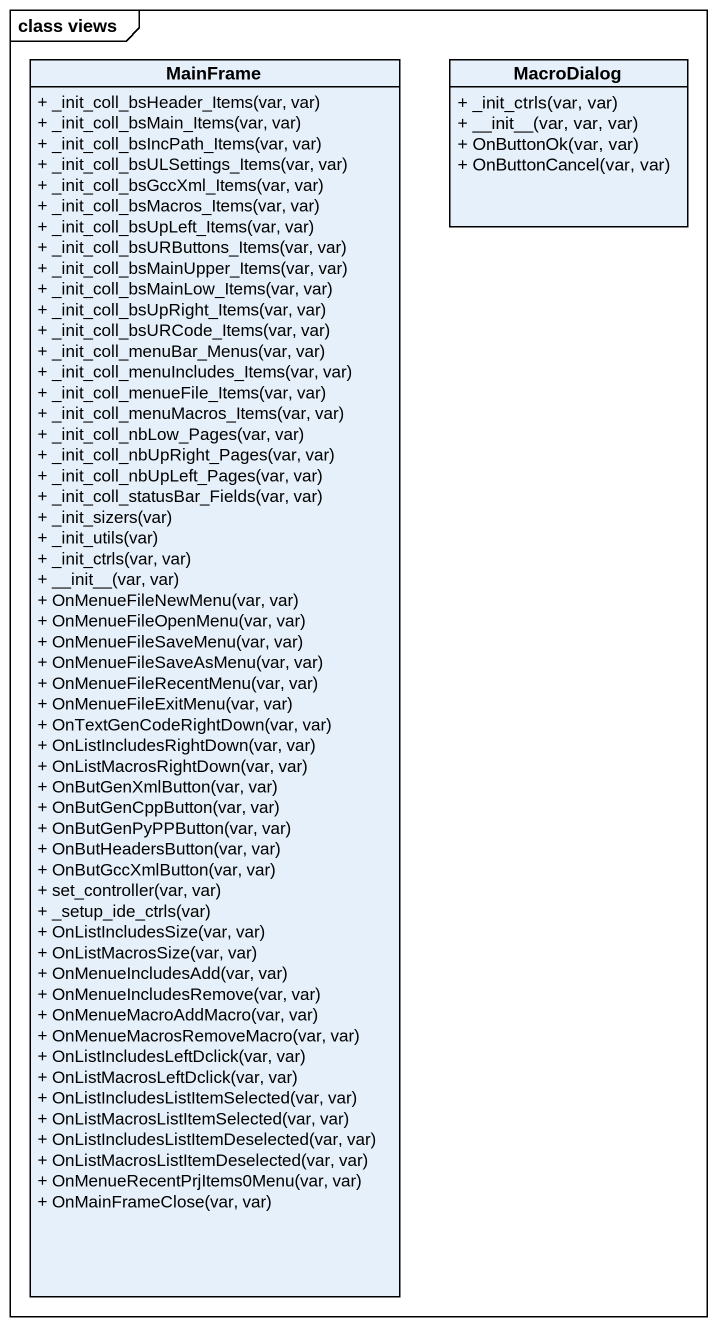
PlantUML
@startuml
mainframe class views
hide circle
hide empty members
skinparam classAttributeIconSize 0
class "MainFrame" as MainFrame_ {
  + _init_coll_bsHeader_Items(var, var)
  + _init_coll_bsMain_Items(var, var)
  + _init_coll_bsIncPath_Items(var, var)
  + _init_coll_bsULSettings_Items(var, var)
  + _init_coll_bsGccXml_Items(var, var)
  + _init_coll_bsMacros_Items(var, var)
  + _init_coll_bsUpLeft_Items(var, var)
  + _init_coll_bsURButtons_Items(var, var)
  + _init_coll_bsMainUpper_Items(var, var)
  + _init_coll_bsMainLow_Items(var, var)
  + _init_coll_bsUpRight_Items(var, var)
  + _init_coll_bsURCode_Items(var, var)
  + _init_coll_menuBar_Menus(var, var)
  + _init_coll_menuIncludes_Items(var, var)
  + _init_coll_menueFile_Items(var, var)
  + _init_coll_menuMacros_Items(var, var)
  + _init_coll_nbLow_Pages(var, var)
  + _init_coll_nbUpRight_Pages(var, var)
  + _init_coll_nbUpLeft_Pages(var, var)
  + _init_coll_statusBar_Fields(var, var)
  + _init_sizers(var)
  + _init_utils(var)
  + _init_ctrls(var, var)
  + ~__init~__(var, var)
  + OnMenueFileNewMenu(var, var)
  + OnMenueFileOpenMenu(var, var)
  + OnMenueFileSaveMenu(var, var)
  + OnMenueFileSaveAsMenu(var, var)
  + OnMenueFileRecentMenu(var, var)
  + OnMenueFileExitMenu(var, var)
  + OnTextGenCodeRightDown(var, var)
  + OnListIncludesRightDown(var, var)
  + OnListMacrosRightDown(var, var)
  + OnButGenXmlButton(var, var)
  + OnButGenCppButton(var, var)
  + OnButGenPyPPButton(var, var)
  + OnButHeadersButton(var, var)
  + OnButGccXmlButton(var, var)
  + set_controller(var, var)
  + _setup_ide_ctrls(var)
  + OnListIncludesSize(var, var)
  + OnListMacrosSize(var, var)
  + OnMenueIncludesAdd(var, var)
  + OnMenueIncludesRemove(var, var)
  + OnMenueMacroAddMacro(var, var)
  + OnMenueMacrosRemoveMacro(var, var)
  + OnListIncludesLeftDclick(var, var)
  + OnListMacrosLeftDclick(var, var)
  + OnListIncludesListItemSelected(var, var)
  + OnListMacrosListItemSelected(var, var)
  + OnListIncludesListItemDeselected(var, var)
  + OnListMacrosListItemDeselected(var, var)
  + OnMenueRecentPrjItems0Menu(var, var)
  + OnMainFrameClose(var, var)
}
class MacroDialog {
  + _init_ctrls(var, var)
  + ~__init~__(var, var, var)
  + OnButtonOk(var, var)
  + OnButtonCancel(var, var)
}
@enduml
